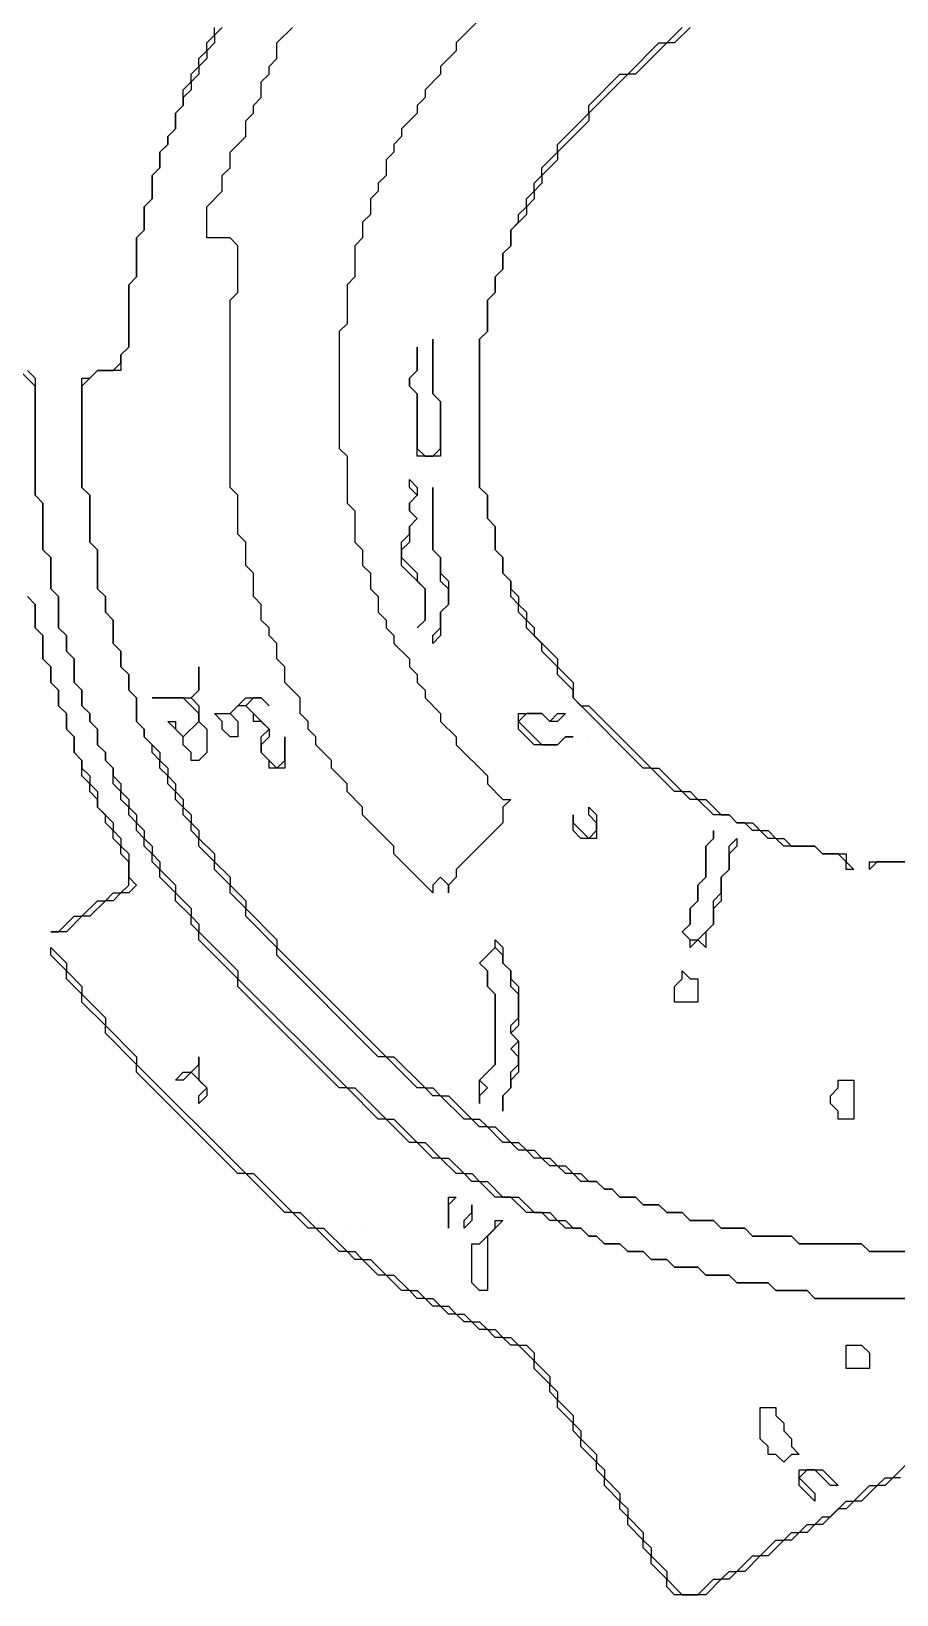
# Model space of a CAD drawing. Header units: metres. Extents: x 7 to 633, y 42 to 416.
# Drawn here: x 392.5 to 503.5, y 42 to 242.5 of the extents above; entities that cross this region are included whole.
import ezdxf

# ---------------------------------------------------------------- set-up
doc = ezdxf.new("R2010")
doc.units = ezdxf.units.M

msp = doc.modelspace()

# ---------------------------------------------------------------- linework, layer by layer
for p, q in [((462, 256), (447, 241)), ((417, 243), (416, 242)), ((416, 242), (416, 243)), ((424, 241), (426, 243)), ((474, 241), (476, 243)), ((477, 243), (475, 241)), ((415, 241), (416, 242)), ((416, 241), (415, 240)), ((415, 240), (415, 241)), ((416, 242), (416, 241)), ((424, 239), (424, 241)), ((447, 241), (447, 240)), ((469, 237), (473, 241)), ((474, 241), (470, 237)), ((473, 241), (474, 241)), ((475, 241), (474, 241)), ((414, 239), (415, 240)), ((415, 239), (414, 238)), ((414, 238), (414, 239)), ((415, 240), (415, 239)), ((423, 238), (424, 239)), ((447, 240), (445, 238)), ((413, 237), (414, 238)), ((414, 237), (413, 236)), ((413, 236), (413, 237)), ((414, 238), (414, 237)), ((422, 236), (423, 237)), ((423, 237), (423, 238)), ((445, 237), (443, 235)), ((445, 238), (445, 237)), ((464, 233), (468, 237)), ((469, 237), (464, 232)), ((468, 237), (469, 237)), ((470, 237), (469, 237)), ((412, 235), (413, 236)), ((413, 235), (412, 234)), ((412, 233), (412, 235)), ((413, 236), (413, 235)), ((422, 234), (422, 236)), ((443, 235), (443, 234)), ((412, 233), (411, 232)), ((411, 232), (412, 233)), ((412, 234), (412, 233)), ((421, 233), (422, 234)), ((421, 232), (421, 233)), ((443, 234), (442, 233)), ((442, 233), (442, 232)), ((464, 232), (464, 233)), ((411, 232), (411, 230)), ((411, 230), (411, 232)), ((420, 231), (421, 232)), ((420, 229), (420, 231)), ((442, 232), (440, 230)), ((460, 228), (464, 232)), ((464, 231), (460, 227)), ((464, 232), (464, 231)), ((411, 230), (410, 229)), ((410, 229), (411, 230)), ((410, 229), (410, 228)), ((410, 228), (410, 229)), ((418, 227), (420, 229)), ((440, 229), (439, 228)), ((440, 230), (440, 229)), ((410, 228), (409, 227)), ((409, 227), (410, 228)), ((409, 227), (409, 225)), ((409, 225), (409, 227)), ((418, 225), (418, 227)), ((439, 227), (438, 226)), ((439, 228), (439, 227)), ((458, 225), (460, 227)), ((460, 227), (460, 228)), ((460, 227), (460, 226)), ((409, 225), (408, 224)), ((408, 224), (409, 225)), ((417, 224), (418, 225)), ((438, 226), (438, 224)), ((460, 226), (458, 224)), ((458, 224), (458, 225)), ((408, 224), (408, 221)), ((408, 221), (408, 224)), ((417, 222), (417, 224)), ((438, 224), (437, 223)), ((437, 223), (437, 222)), ((457, 223), (458, 224)), ((457, 222), (457, 223)), ((458, 223), (457, 222)), ((458, 224), (458, 223)), ((408, 221), (407, 220)), ((407, 220), (408, 221)), ((415, 220), (417, 222)), ((437, 222), (436, 221)), ((436, 221), (436, 219)), ((456, 221), (457, 222)), ((456, 220), (456, 221)), ((457, 221), (456, 220)), ((457, 222), (457, 221)), ((407, 220), (407, 217)), ((407, 217), (407, 220)), ((415, 216), (415, 220)), ((436, 219), (435, 218)), ((456, 219), (454, 217)), ((455, 219), (456, 220)), ((455, 218), (455, 219)), ((456, 220), (456, 219)), ((407, 217), (406, 216)), ((406, 216), (407, 217)), ((435, 218), (435, 216)), ((454, 217), (455, 218)), ((454, 215), (454, 217)), ((454, 217), (454, 215)), ((406, 216), (406, 211)), ((406, 211), (406, 216)), ((418, 216), (415, 216)), ((419, 215), (418, 216)), ((419, 209), (419, 215)), ((435, 216), (434, 215)), ((434, 215), (434, 211)), ((453, 214), (454, 215)), ((454, 215), (453, 214)), ((453, 212), (453, 214)), ((453, 214), (453, 212)), ((406, 211), (405, 210)), ((405, 210), (406, 211)), ((434, 211), (433, 210)), ((452, 211), (453, 212)), ((453, 212), (452, 211)), ((452, 209), (452, 211)), ((452, 211), (452, 209)), ((405, 210), (405, 202)), ((405, 202), (405, 210)), ((418, 208), (419, 209)), ((433, 210), (433, 205)), ((451, 208), (452, 209)), ((452, 209), (451, 208)), ((418, 184), (418, 208)), ((451, 204), (451, 208)), ((451, 208), (451, 204)), ((433, 205), (432, 204)), ((432, 204), (432, 189)), ((444, 196), (444, 203)), ((444, 203), (444, 196)), ((450, 203), (451, 204)), ((451, 204), (450, 203)), ((450, 184), (450, 203)), ((450, 203), (450, 184)), ((405, 202), (404, 201)), ((404, 201), (405, 202)), ((404, 201), (404, 199)), ((404, 200), (404, 201)), ((442, 199), (442, 202)), ((442, 202), (442, 199)), ((393, 197), (391, 199)), ((392, 199), (393, 198)), ((401, 199), (399, 197)), ((400, 198), (401, 199)), ((404, 199), (401, 199)), ((401, 199), (403, 199)), ((403, 199), (404, 200)), ((441, 198), (442, 199)), ((442, 199), (441, 198)), ((393, 198), (393, 183)), ((393, 183), (393, 197)), ((399, 184), (399, 198)), ((399, 198), (400, 198)), ((399, 197), (399, 184)), ((441, 197), (441, 198)), ((441, 198), (441, 197)), ((442, 196), (441, 197)), ((441, 197), (442, 196)), ((442, 188), (442, 196)), ((442, 196), (442, 189)), ((445, 195), (444, 196)), ((444, 196), (445, 195)), ((445, 189), (445, 195)), ((445, 195), (445, 188)), ((432, 189), (433, 188)), ((442, 189), (443, 188)), ((444, 188), (445, 189)), ((433, 188), (433, 182)), ((445, 188), (442, 188)), ((443, 188), (444, 188)), ((441, 184), (441, 185)), ((441, 185), (442, 184)), ((394, 182), (393, 183)), ((393, 183), (394, 182)), ((399, 184), (400, 183)), ((400, 183), (399, 184)), ((400, 183), (400, 177)), ((400, 177), (400, 183)), ((419, 183), (418, 184)), ((419, 178), (419, 183)), ((442, 183), (441, 184)), ((441, 182), (442, 183)), ((442, 183), (441, 182)), ((442, 184), (442, 183)), ((444, 176), (444, 184)), ((444, 184), (444, 176)), ((451, 183), (450, 184)), ((450, 184), (451, 183)), ((451, 180), (451, 183)), ((451, 183), (451, 180)), ((394, 176), (394, 182)), ((394, 182), (394, 176)), ((433, 182), (434, 181)), ((434, 181), (434, 177)), ((441, 181), (441, 182)), ((441, 182), (441, 181)), ((442, 180), (441, 181)), ((441, 181), (442, 180)), ((441, 179), (442, 180)), ((442, 180), (441, 179)), ((441, 178), (441, 179)), ((441, 179), (441, 177)), ((452, 179), (451, 180)), ((451, 180), (452, 179)), ((452, 176), (452, 179)), ((452, 179), (452, 176)), ((400, 177), (401, 176)), ((401, 176), (400, 177)), ((420, 177), (419, 178)), ((420, 174), (420, 177)), ((434, 177), (435, 176)), ((440, 177), (441, 178)), ((440, 174), (440, 177)), ((441, 177), (440, 176)), ((395, 175), (394, 176)), ((394, 176), (395, 175)), ((395, 171), (395, 175)), ((395, 175), (395, 171)), ((401, 176), (401, 171)), ((401, 171), (401, 176)), ((435, 176), (435, 174)), ((440, 176), (440, 175)), ((440, 175), (442, 173)), ((445, 175), (444, 176)), ((444, 176), (445, 175)), ((445, 172), (445, 175)), ((445, 175), (445, 173)), ((453, 175), (452, 176)), ((452, 176), (453, 175)), ((453, 173), (453, 175)), ((453, 175), (453, 173)), ((421, 173), (420, 174)), ((421, 170), (421, 173)), ((435, 174), (436, 173)), ((436, 173), (436, 171)), ((443, 171), (440, 174)), ((442, 173), (442, 172)), ((445, 173), (446, 172)), ((454, 172), (453, 173)), ((453, 173), (454, 172)), ((396, 170), (395, 171)), ((395, 171), (396, 170)), ((401, 171), (402, 170)), ((402, 170), (401, 171)), ((436, 171), (437, 170)), ((442, 172), (443, 171)), ((443, 167), (443, 171)), ((443, 171), (443, 167)), ((446, 171), (445, 172)), ((446, 172), (446, 169)), ((446, 169), (446, 171)), ((454, 170), (454, 172)), ((454, 172), (454, 171)), ((454, 171), (455, 170)), ((392, 170), (393, 169)), ((393, 169), (392, 170)), ((393, 169), (393, 166)), ((393, 166), (393, 169)), ((396, 166), (396, 170)), ((396, 170), (396, 166)), ((402, 170), (402, 168)), ((402, 168), (402, 170)), ((422, 169), (421, 170)), ((422, 167), (422, 169)), ((437, 170), (437, 168)), ((445, 168), (446, 169)), ((446, 169), (445, 168)), ((455, 169), (454, 170)), ((455, 170), (455, 169)), ((455, 168), (455, 169)), ((455, 169), (456, 168)), ((402, 168), (403, 167)), ((403, 167), (402, 168)), ((403, 167), (403, 164)), ((403, 164), (403, 167)), ((423, 166), (422, 167)), ((437, 168), (438, 167)), ((438, 167), (438, 166)), ((442, 166), (443, 167)), ((443, 167), (442, 166)), ((445, 166), (445, 168)), ((445, 168), (445, 165)), ((456, 167), (455, 168)), ((456, 168), (456, 167)), ((456, 166), (456, 167)), ((456, 167), (457, 166)), ((393, 166), (394, 165)), ((394, 165), (393, 166)), ((394, 165), (394, 162)), ((394, 162), (394, 165)), ((397, 165), (396, 166)), ((396, 166), (397, 165)), ((397, 163), (397, 165)), ((397, 165), (397, 163)), ((423, 165), (423, 166)), ((424, 164), (423, 165)), ((438, 166), (439, 165)), ((439, 165), (439, 164)), ((444, 165), (445, 166)), ((444, 164), (444, 165)), ((445, 165), (444, 164)), ((458, 164), (456, 166)), ((457, 166), (457, 165)), ((457, 165), (460, 162)), ((398, 162), (397, 163)), ((397, 163), (398, 162)), ((403, 164), (404, 163)), ((404, 163), (403, 164)), ((404, 163), (404, 161)), ((404, 161), (404, 163)), ((424, 162), (424, 164)), ((439, 164), (441, 162)), ((458, 163), (458, 164)), ((460, 161), (458, 163)), ((394, 162), (395, 161)), ((395, 161), (394, 162)), ((395, 161), (395, 159)), ((395, 159), (395, 161)), ((398, 159), (398, 162)), ((398, 162), (398, 159)), ((404, 161), (405, 160)), ((405, 160), (404, 161)), ((414, 158), (414, 161)), ((414, 161), (414, 158)), ((425, 161), (424, 162)), ((425, 159), (425, 161)), ((441, 162), (441, 161)), ((441, 161), (442, 160)), ((460, 162), (460, 161)), ((460, 160), (460, 161)), ((460, 161), (462, 159)), ((395, 159), (396, 158)), ((396, 158), (395, 159)), ((399, 158), (398, 159)), ((398, 159), (399, 158)), ((405, 160), (405, 158)), ((405, 158), (405, 160)), ((427, 157), (425, 159)), ((442, 160), (442, 159)), ((442, 159), (443, 158)), ((462, 158), (460, 160)), ((462, 159), (462, 157)), ((396, 158), (396, 156)), ((396, 156), (396, 158)), ((399, 156), (399, 158)), ((399, 158), (399, 156)), ((405, 158), (406, 157)), ((406, 157), (405, 158)), ((406, 157), (406, 154)), ((406, 154), (406, 157)), ((412, 157), (408, 157)), ((408, 157), (413, 157)), ((414, 155), (412, 157)), ((413, 157), (414, 158)), ((414, 158), (413, 157)), ((413, 157), (414, 156)), ((418, 155), (420, 157)), ((420, 157), (422, 157)), ((421, 157), (420, 156)), ((422, 157), (421, 157)), ((422, 157), (423, 156)), ((423, 156), (422, 157)), ((427, 155), (427, 157)), ((443, 158), (443, 157)), ((443, 157), (445, 155)), ((462, 157), (462, 158)), ((471, 148), (462, 157)), ((462, 157), (463, 156)), ((396, 156), (397, 155)), ((397, 155), (396, 156)), ((397, 155), (397, 153)), ((397, 153), (397, 155)), ((400, 155), (399, 156)), ((399, 156), (400, 155)), ((400, 154), (400, 155)), ((400, 155), (400, 154)), ((414, 156), (414, 154)), ((414, 154), (414, 155)), ((417, 154), (416, 155)), ((416, 155), (418, 155)), ((419, 156), (418, 155)), ((418, 155), (419, 154)), ((420, 156), (419, 156)), ((421, 155), (420, 156)), ((420, 156), (423, 153)), ((421, 154), (421, 155)), ((428, 154), (427, 155)), ((445, 155), (445, 154)), ((455, 153), (455, 155)), ((455, 155), (458, 155)), ((456, 155), (455, 154)), ((458, 155), (456, 155)), ((458, 155), (459, 154)), ((459, 154), (458, 155)), ((459, 154), (460, 155)), ((460, 155), (461, 155)), ((461, 155), (460, 154)), ((463, 156), (464, 156)), ((464, 156), (472, 148)), ((397, 153), (398, 152)), ((398, 152), (397, 153)), ((401, 153), (400, 154)), ((400, 154), (401, 153)), ((401, 151), (401, 153)), ((401, 153), (401, 151)), ((406, 154), (407, 153)), ((407, 153), (406, 154)), ((407, 153), (407, 152)), ((407, 152), (407, 153)), ((412, 152), (410, 154)), ((410, 154), (411, 154)), ((411, 154), (411, 153)), ((411, 153), (412, 152)), ((412, 152), (414, 154)), ((414, 154), (415, 153)), ((415, 153), (415, 150)), ((417, 153), (417, 154)), ((418, 152), (417, 153)), ((419, 154), (419, 152)), ((422, 154), (421, 154)), ((423, 153), (422, 154)), ((422, 152), (423, 153)), ((423, 153), (423, 152)), ((428, 153), (428, 154)), ((429, 152), (428, 153)), ((445, 154), (447, 152)), ((455, 154), (458, 151)), ((457, 151), (455, 153)), ((460, 154), (459, 154)), ((398, 152), (398, 150)), ((398, 150), (398, 152)), ((402, 150), (401, 151)), ((401, 151), (402, 150)), ((407, 152), (409, 150)), ((408, 151), (407, 152)), ((408, 150), (408, 151)), ((412, 151), (412, 152)), ((413, 150), (412, 151)), ((419, 152), (418, 152)), ((422, 150), (422, 152)), ((423, 152), (422, 151)), ((422, 151), (422, 150)), ((425, 149), (425, 152)), ((425, 152), (425, 148)), ((429, 151), (429, 152)), ((431, 149), (429, 151)), ((447, 152), (447, 151)), ((447, 151), (451, 147)), ((460, 151), (457, 151)), ((458, 151), (460, 151)), ((460, 151), (461, 152)), ((461, 152), (460, 151)), ((461, 152), (462, 152)), ((462, 152), (461, 152)), ((464, 152), (464, 152)), ((398, 150), (399, 149)), ((399, 149), (398, 150)), ((399, 149), (399, 148)), ((399, 147), (399, 149)), ((402, 149), (402, 150)), ((402, 150), (402, 149)), ((403, 148), (402, 149)), ((402, 149), (403, 148)), ((409, 149), (408, 150)), ((409, 150), (409, 149)), ((409, 149), (410, 148)), ((409, 148), (409, 149)), ((413, 149), (413, 150)), ((414, 149), (413, 149)), ((415, 150), (414, 149)), ((423, 149), (422, 150)), ((422, 150), (424, 148)), ((423, 148), (423, 149)), ((424, 148), (425, 149)), ((431, 148), (431, 149)), ((399, 148), (400, 147)), ((400, 146), (399, 147)), ((400, 147), (400, 146)), ((403, 146), (403, 148)), ((403, 148), (403, 147)), ((403, 147), (404, 146)), ((410, 147), (409, 148)), ((410, 148), (410, 147)), ((410, 147), (411, 146)), ((410, 146), (410, 147)), ((425, 148), (423, 148)), ((433, 146), (431, 148)), ((451, 147), (451, 146)), ((472, 148), (471, 148)), ((475, 145), (472, 148)), ((472, 148), (473, 148)), ((473, 148), (476, 145)), ((400, 146), (401, 145)), ((400, 145), (400, 146)), ((401, 144), (400, 145)), ((401, 145), (401, 143)), ((404, 145), (403, 146)), ((404, 146), (404, 145)), ((404, 144), (404, 145)), ((404, 145), (405, 144)), ((411, 145), (410, 146)), ((411, 146), (411, 145)), ((411, 145), (412, 144)), ((411, 144), (411, 145)), ((433, 145), (433, 146)), ((435, 143), (433, 145)), ((451, 146), (453, 144)), ((476, 145), (475, 145)), ((477, 144), (476, 145)), ((476, 145), (477, 145)), ((477, 145), (478, 144)), ((401, 143), (401, 144)), ((401, 143), (403, 141)), ((402, 142), (401, 143)), ((405, 143), (404, 144)), ((405, 144), (405, 143)), ((405, 142), (405, 143)), ((405, 143), (406, 142)), ((412, 143), (411, 144)), ((412, 144), (412, 143)), ((412, 143), (413, 142)), ((412, 142), (412, 143)), ((435, 142), (435, 143)), ((453, 144), (454, 144)), ((454, 144), (453, 143)), ((453, 143), (453, 141)), ((464, 142), (464, 143)), ((464, 143), (465, 142)), ((478, 144), (477, 144)), ((480, 142), (478, 144)), ((478, 144), (479, 144)), ((479, 144), (481, 142)), ((402, 141), (402, 142)), ((403, 140), (402, 141)), ((403, 141), (403, 140)), ((406, 141), (405, 142)), ((406, 142), (406, 141)), ((406, 140), (406, 141)), ((406, 141), (407, 140)), ((413, 141), (412, 142)), ((413, 142), (413, 141)), ((413, 141), (414, 140)), ((413, 140), (413, 141)), ((439, 138), (435, 142)), ((453, 141), (447, 135)), ((462, 140), (462, 142)), ((462, 142), (462, 141)), ((462, 141), (464, 139)), ((465, 141), (464, 142)), ((465, 142), (465, 139)), ((465, 140), (465, 141)), ((482, 142), (480, 142)), ((481, 142), (482, 142)), ((483, 141), (482, 142)), ((482, 142), (483, 141)), ((484, 141), (483, 141)), ((483, 141), (485, 141)), ((485, 140), (484, 141)), ((485, 141), (486, 140)), ((403, 140), (404, 139)), ((403, 139), (403, 140)), ((404, 138), (403, 139)), ((404, 139), (404, 138)), ((407, 139), (406, 140)), ((407, 140), (407, 139)), ((407, 138), (407, 139)), ((407, 139), (408, 138)), ((414, 139), (413, 140)), ((414, 140), (414, 139)), ((414, 139), (416, 137)), ((414, 138), (414, 139)), ((463, 139), (462, 140)), ((465, 139), (463, 139)), ((464, 139), (465, 140)), ((479, 138), (480, 139)), ((480, 139), (479, 138)), ((480, 139), (480, 140)), ((480, 140), (480, 139)), ((482, 138), (483, 139)), ((483, 139), (483, 138)), ((486, 140), (485, 140)), ((487, 139), (486, 140)), ((486, 140), (487, 140)), ((487, 140), (488, 139)), ((488, 139), (487, 139)), ((489, 138), (488, 139)), ((488, 139), (489, 139)), ((489, 139), (490, 138)), ((404, 138), (405, 137)), ((404, 137), (404, 138)), ((405, 136), (404, 137)), ((405, 137), (405, 134)), ((408, 137), (407, 138)), ((408, 138), (408, 137)), ((408, 136), (408, 137)), ((408, 137), (409, 136)), ((416, 136), (414, 138)), ((416, 137), (416, 136)), ((439, 137), (439, 138)), ((444, 132), (439, 137)), ((479, 134), (479, 138)), ((479, 138), (479, 134)), ((482, 135), (482, 138)), ((483, 138), (482, 137)), ((482, 137), (482, 135)), ((493, 138), (489, 138)), ((490, 138), (493, 138)), ((494, 137), (493, 138)), ((493, 138), (494, 137)), ((496, 137), (494, 137)), ((494, 137), (497, 137)), ((497, 136), (496, 137)), ((497, 137), (497, 136)), ((405, 133), (405, 136)), ((409, 135), (408, 136)), ((409, 136), (409, 135)), ((409, 134), (409, 135)), ((409, 135), (411, 133)), ((416, 136), (418, 134)), ((416, 135), (416, 136)), ((418, 133), (416, 135)), ((447, 135), (447, 134)), ((481, 134), (482, 135)), ((482, 135), (481, 134)), ((497, 135), (497, 136)), ((497, 136), (498, 135)), ((498, 135), (497, 135)), ((501, 136), (500, 135)), ((500, 135), (500, 136)), ((500, 136), (516, 136)), ((516, 136), (501, 136)), ((404, 132), (405, 133)), ((405, 134), (406, 133)), ((406, 133), (405, 132)), ((411, 132), (409, 134)), ((411, 133), (411, 132)), ((418, 134), (418, 133)), ((418, 133), (420, 131)), ((418, 132), (418, 133)), ((445, 134), (444, 133)), ((444, 133), (444, 132)), ((446, 133), (445, 134)), ((447, 134), (446, 133)), ((446, 133), (446, 132)), ((446, 132), (446, 133)), ((478, 133), (479, 134)), ((479, 134), (478, 133)), ((478, 131), (478, 133)), ((478, 133), (478, 131)), ((481, 132), (481, 134)), ((481, 134), (481, 131)), ((399, 129), (401, 131)), ((402, 131), (400, 129)), ((401, 131), (402, 131)), ((402, 131), (403, 132)), ((403, 131), (402, 131)), ((404, 132), (403, 131)), ((403, 132), (404, 132)), ((405, 132), (404, 132)), ((411, 131), (411, 132)), ((411, 132), (413, 130)), ((413, 129), (411, 131)), ((420, 130), (418, 132)), ((420, 131), (420, 130)), ((477, 130), (478, 131)), ((478, 131), (477, 130)), ((480, 131), (481, 132)), ((480, 128), (480, 131)), ((481, 131), (480, 130)), ((396, 127), (398, 129)), ((399, 129), (397, 127)), ((398, 129), (399, 129)), ((400, 129), (399, 129)), ((413, 130), (413, 129)), ((413, 128), (413, 129)), ((413, 129), (414, 128)), ((420, 130), (424, 126)), ((420, 129), (420, 130)), ((424, 125), (420, 129)), ((477, 128), (477, 130)), ((477, 130), (477, 128)), ((480, 130), (480, 128)), ((397, 127), (395, 127)), ((395, 127), (396, 127)), ((414, 127), (413, 128)), ((414, 128), (414, 127)), ((414, 126), (414, 127)), ((414, 127), (419, 122)), ((476, 127), (477, 128)), ((477, 128), (476, 127)), ((477, 126), (476, 127)), ((476, 127), (477, 126)), ((478, 126), (480, 128)), ((480, 128), (479, 127)), ((479, 127), (479, 125)), ((395, 124), (395, 125)), ((395, 125), (397, 123)), ((419, 121), (414, 126)), ((424, 126), (424, 125)), ((424, 125), (438, 111)), ((424, 124), (424, 125)), ((452, 125), (450, 123)), ((450, 123), (452, 125)), ((452, 125), (452, 126)), ((452, 126), (453, 125)), ((453, 124), (452, 125)), ((453, 125), (453, 123)), ((477, 125), (477, 126)), ((477, 126), (478, 126)), ((478, 126), (477, 125)), ((479, 125), (478, 126)), ((397, 122), (395, 124)), ((397, 123), (397, 122)), ((437, 111), (424, 124)), ((450, 123), (451, 122)), ((451, 122), (450, 123)), ((453, 123), (453, 124)), ((454, 122), (453, 123)), ((453, 123), (454, 122)), ((397, 121), (397, 122)), ((397, 122), (399, 120)), ((399, 119), (397, 121)), ((419, 122), (419, 121)), ((419, 120), (419, 121)), ((419, 121), (433, 107)), ((451, 122), (451, 120)), ((451, 120), (451, 122)), ((454, 120), (454, 122)), ((454, 122), (454, 121)), ((454, 121), (455, 120)), ((475, 120), (476, 121)), ((476, 121), (476, 122)), ((476, 122), (477, 121)), ((477, 121), (478, 121)), ((478, 121), (478, 118)), ((399, 120), (399, 119)), ((399, 118), (399, 119)), ((399, 119), (402, 116)), ((432, 107), (419, 120)), ((451, 120), (452, 119)), ((452, 119), (451, 120)), ((452, 119), (452, 110)), ((452, 110), (452, 119)), ((455, 119), (454, 120)), ((455, 120), (455, 115)), ((455, 116), (455, 119)), ((475, 118), (475, 120)), ((402, 115), (399, 118)), ((478, 118), (475, 118)), ((402, 116), (402, 115)), ((402, 114), (402, 115)), ((402, 115), (406, 111)), ((454, 115), (455, 116)), ((454, 114), (454, 115)), ((455, 115), (454, 114)), ((406, 110), (402, 114)), ((455, 113), (454, 114)), ((454, 114), (455, 113)), ((454, 112), (455, 113)), ((455, 113), (455, 109)), ((406, 111), (406, 110)), ((414, 110), (414, 111)), ((414, 111), (414, 108)), ((438, 111), (437, 111)), ((438, 111), (439, 111)), ((442, 107), (438, 111)), ((439, 111), (443, 107)), ((455, 111), (454, 112)), ((455, 110), (455, 111)), ((406, 109), (406, 110)), ((406, 110), (420, 96)), ((419, 96), (406, 109)), ((411, 108), (412, 109)), ((413, 109), (412, 108)), ((412, 109), (413, 109)), ((413, 109), (414, 110)), ((415, 107), (413, 109)), ((452, 110), (450, 108)), ((450, 108), (452, 110)), ((454, 109), (455, 110)), ((454, 107), (454, 109)), ((455, 109), (454, 108)), ((412, 108), (411, 108)), ((414, 108), (415, 107)), ((414, 106), (415, 107)), ((415, 107), (415, 106)), ((433, 107), (432, 107)), ((437, 103), (433, 107)), ((433, 107), (434, 107)), ((434, 107), (438, 103)), ((443, 107), (442, 107)), ((443, 107), (444, 107)), ((444, 106), (443, 107)), ((444, 107), (445, 106)), ((450, 108), (451, 107)), ((450, 105), (450, 108)), ((451, 107), (450, 106)), ((453, 106), (454, 107)), ((454, 107), (453, 106)), ((454, 108), (454, 107)), ((495, 106), (496, 107)), ((496, 107), (496, 108)), ((496, 108), (498, 108)), ((498, 108), (498, 103)), ((414, 105), (414, 106)), ((415, 106), (414, 105)), ((445, 106), (444, 106)), ((445, 106), (446, 106)), ((448, 103), (445, 106)), ((446, 106), (449, 103)), ((450, 106), (450, 105)), ((453, 104), (453, 106)), ((453, 106), (453, 104)), ((495, 105), (495, 106)), ((496, 104), (495, 105)), ((438, 103), (437, 103)), ((441, 100), (438, 103)), ((438, 103), (439, 103)), ((439, 103), (442, 100)), ((449, 103), (448, 103)), ((449, 103), (450, 103)), ((450, 102), (449, 103)), ((450, 103), (451, 102)), ((496, 103), (496, 104)), ((498, 103), (496, 103)), ((451, 102), (450, 102)), ((451, 102), (452, 102)), ((453, 100), (451, 102)), ((452, 102), (454, 100)), ((442, 100), (441, 100)), ((444, 98), (442, 100)), ((442, 100), (443, 100)), ((443, 100), (445, 98)), ((454, 100), (453, 100)), ((454, 100), (455, 100)), ((455, 99), (454, 100)), ((455, 100), (456, 99)), ((456, 99), (455, 99)), ((456, 99), (457, 99)), ((457, 98), (456, 99)), ((457, 99), (458, 98)), ((445, 98), (444, 98)), ((447, 96), (445, 98)), ((445, 98), (446, 98)), ((446, 98), (448, 96)), ((458, 98), (457, 98)), ((458, 98), (459, 98)), ((459, 97), (458, 98)), ((459, 98), (460, 97)), ((460, 97), (459, 97)), ((460, 97), (461, 97)), ((461, 96), (460, 97)), ((461, 97), (462, 96)), ((420, 96), (419, 96)), ((425, 91), (420, 96)), ((420, 96), (421, 96)), ((421, 96), (426, 91)), ((448, 96), (447, 96)), ((449, 95), (448, 96)), ((448, 96), (449, 96)), ((449, 96), (450, 95)), ((450, 95), (449, 95)), ((452, 93), (450, 95)), ((450, 95), (451, 95)), ((451, 95), (453, 93)), ((462, 96), (461, 96)), ((462, 96), (463, 96)), ((463, 95), (462, 96)), ((463, 96), (464, 95)), ((465, 95), (463, 95)), ((464, 95), (465, 95)), ((465, 95), (466, 94)), ((466, 94), (465, 95)), ((446, 89), (446, 93)), ((446, 93), (447, 93)), ((447, 93), (446, 92)), ((454, 93), (452, 93)), ((453, 93), (455, 93)), ((456, 91), (454, 93)), ((455, 93), (457, 91)), ((466, 94), (467, 94)), ((467, 94), (466, 94)), ((467, 94), (468, 93)), ((468, 93), (467, 94)), ((468, 93), (470, 93)), ((470, 93), (468, 93)), ((470, 93), (471, 92)), ((471, 92), (470, 93)), ((426, 91), (425, 91)), ((428, 89), (426, 91)), ((426, 91), (427, 91)), ((427, 91), (429, 89)), ((446, 92), (446, 89)), ((448, 90), (449, 91)), ((449, 91), (449, 92)), ((449, 92), (449, 90)), ((458, 91), (456, 91)), ((457, 91), (459, 91)), ((459, 90), (458, 91)), ((459, 91), (460, 90)), ((471, 92), (473, 92)), ((473, 92), (471, 92)), ((473, 92), (474, 91)), ((474, 91), (473, 92)), ((474, 91), (476, 91)), ((476, 91), (474, 91)), ((476, 91), (477, 90)), ((477, 90), (476, 91)), ((429, 89), (428, 89)), ((432, 86), (429, 89)), ((429, 89), (430, 89)), ((430, 89), (433, 86)), ((433, 89), (433, 89)), ((435, 89), (435, 89)), ((448, 89), (448, 90)), ((449, 90), (448, 89)), ((450, 87), (452, 89)), ((453, 90), (451, 88)), ((452, 89), (452, 90)), ((452, 90), (453, 90)), ((460, 90), (459, 90)), ((461, 89), (460, 90)), ((460, 90), (461, 90)), ((461, 90), (462, 89)), ((463, 89), (461, 89)), ((462, 89), (463, 89)), ((464, 88), (463, 89)), ((463, 89), (464, 88)), ((477, 90), (480, 90)), ((480, 90), (477, 90)), ((480, 90), (481, 89)), ((481, 89), (480, 90)), ((481, 89), (484, 89)), ((484, 89), (481, 89)), ((484, 89), (485, 88)), ((485, 88), (484, 89)), ((449, 82), (449, 87)), ((449, 87), (450, 87)), ((451, 88), (451, 81)), ((465, 88), (464, 88)), ((464, 88), (465, 88)), ((466, 87), (465, 88)), ((465, 88), (466, 87)), ((468, 87), (466, 87)), ((466, 87), (468, 87)), ((469, 86), (468, 87)), ((468, 87), (469, 86)), ((485, 88), (490, 88)), ((490, 88), (485, 88)), ((490, 88), (491, 87)), ((491, 87), (490, 88)), ((491, 87), (499, 87)), ((499, 87), (491, 87)), ((499, 87), (500, 86)), ((500, 86), (499, 87)), ((433, 86), (432, 86)), ((434, 85), (433, 86)), ((433, 86), (434, 86)), ((434, 86), (435, 85)), ((435, 85), (434, 85)), ((437, 83), (435, 85)), ((435, 85), (436, 85)), ((436, 85), (438, 83)), ((471, 86), (469, 86)), ((469, 86), (471, 86)), ((472, 85), (471, 86)), ((471, 86), (472, 85)), ((474, 85), (472, 85)), ((472, 85), (474, 85)), ((475, 84), (474, 85)), ((474, 85), (475, 84)), ((500, 86), (514, 86)), ((514, 86), (500, 86)), ((438, 83), (437, 83)), ((440, 81), (438, 83)), ((438, 83), (439, 83)), ((439, 83), (441, 81)), ((478, 84), (475, 84)), ((475, 84), (478, 84)), ((479, 83), (478, 84)), ((478, 84), (479, 83)), ((482, 83), (479, 83)), ((479, 83), (482, 83)), ((483, 82), (482, 83)), ((482, 83), (483, 82)), ((441, 81), (440, 81)), ((442, 80), (441, 81)), ((441, 81), (442, 81)), ((442, 81), (443, 80)), ((450, 81), (449, 82)), ((451, 81), (450, 81)), ((487, 82), (483, 82)), ((483, 82), (487, 82)), ((488, 81), (487, 82)), ((487, 82), (488, 81)), ((492, 81), (488, 81)), ((488, 81), (492, 81)), ((493, 80), (492, 81)), ((492, 81), (493, 80)), ((443, 80), (442, 80)), ((444, 79), (443, 80)), ((443, 80), (444, 80)), ((444, 80), (445, 79)), ((445, 79), (444, 79)), ((446, 78), (445, 79)), ((445, 79), (446, 79)), ((446, 79), (447, 78)), ((518, 80), (493, 80)), ((493, 80), (518, 80)), ((447, 78), (446, 78)), ((448, 77), (447, 78)), ((447, 78), (448, 78)), ((448, 78), (449, 77)), ((449, 77), (448, 77)), ((450, 76), (449, 77)), ((449, 77), (450, 77)), ((450, 77), (451, 76)), ((451, 76), (450, 76)), ((452, 75), (451, 76)), ((451, 76), (452, 76)), ((452, 76), (453, 75)), ((453, 75), (452, 75)), ((454, 74), (453, 75)), ((453, 75), (454, 75)), ((454, 75), (455, 74)), ((455, 74), (454, 74)), ((457, 72), (455, 74)), ((455, 74), (456, 74)), ((456, 74), (457, 73)), ((457, 73), (457, 72)), ((497, 71), (497, 74)), ((497, 74), (499, 74)), ((499, 74), (500, 73)), ((500, 73), (500, 71)), ((457, 71), (457, 72)), ((457, 72), (459, 70)), ((459, 69), (457, 71)), ((500, 71), (497, 71)), ((459, 70), (459, 69)), ((459, 68), (459, 69)), ((459, 69), (460, 68)), ((460, 67), (459, 68)), ((460, 68), (460, 67)), ((460, 66), (460, 67)), ((460, 67), (462, 65)), ((462, 64), (460, 66)), ((462, 65), (462, 64)), ((486, 62), (486, 66)), ((486, 66), (488, 66)), ((488, 66), (488, 65)), ((488, 65), (489, 64)), ((462, 63), (462, 64)), ((462, 64), (463, 63)), ((463, 62), (462, 63)), ((463, 63), (463, 62)), ((489, 64), (489, 63)), ((489, 63), (490, 62)), ((463, 61), (463, 62)), ((463, 62), (465, 60)), ((465, 59), (463, 61)), ((487, 61), (486, 62)), ((487, 60), (487, 61)), ((490, 62), (490, 61)), ((490, 61), (491, 60)), ((465, 60), (465, 59)), ((465, 58), (465, 59)), ((465, 59), (466, 58)), ((488, 60), (487, 60)), ((489, 59), (488, 60)), ((490, 60), (489, 59)), ((491, 60), (490, 60)), ((503, 57), (505, 59)), ((466, 57), (465, 58)), ((466, 58), (466, 57)), ((466, 56), (466, 57)), ((466, 57), (468, 55)), ((491, 56), (491, 58)), ((491, 58), (494, 58)), ((492, 58), (491, 57)), ((491, 57), (493, 55)), ((493, 58), (492, 58)), ((495, 56), (493, 58)), ((494, 58), (496, 56)), ((501, 56), (502, 57)), ((502, 57), (503, 57)), ((503, 57), (502, 56)), ((504, 57), (503, 57)), ((468, 54), (466, 56)), ((468, 55), (468, 54)), ((493, 54), (491, 56)), ((493, 55), (493, 54)), ((496, 56), (495, 56)), ((498, 54), (500, 56)), ((501, 56), (499, 54)), ((500, 56), (501, 56)), ((502, 56), (501, 56)), ((468, 53), (468, 54)), ((468, 54), (469, 53)), ((469, 52), (468, 53)), ((469, 53), (469, 52)), ((496, 53), (494, 51)), ((495, 52), (497, 54)), ((497, 53), (496, 53)), ((497, 54), (498, 54)), ((498, 54), (497, 53)), ((499, 54), (498, 54)), ((469, 51), (469, 52)), ((469, 52), (471, 50)), ((471, 49), (469, 51)), ((491, 50), (492, 51)), ((492, 51), (493, 51)), ((493, 51), (492, 50)), ((493, 51), (494, 52)), ((494, 51), (493, 51)), ((494, 52), (495, 52)), ((471, 50), (471, 49)), ((471, 48), (471, 49)), ((471, 49), (472, 48)), ((486, 47), (488, 49)), ((489, 49), (487, 47)), ((488, 49), (489, 49)), ((489, 49), (490, 50)), ((490, 49), (489, 49)), ((490, 50), (491, 50)), ((491, 50), (490, 49)), ((492, 50), (491, 50)), ((472, 47), (471, 48)), ((472, 48), (472, 47)), ((472, 46), (472, 47)), ((472, 47), (474, 45)), ((483, 45), (485, 47)), ((486, 47), (484, 45)), ((485, 47), (486, 47)), ((487, 47), (486, 47)), ((474, 44), (472, 46)), ((474, 45), (474, 44)), ((481, 44), (482, 45)), ((482, 45), (483, 45)), ((483, 45), (482, 44)), ((484, 45), (483, 45)), ((474, 43), (474, 44)), ((474, 44), (476, 42)), ((475, 42), (474, 43)), ((478, 42), (480, 44)), ((481, 44), (479, 42)), ((480, 44), (481, 44)), ((482, 44), (481, 44)), ((479, 42), (475, 42)), ((476, 42), (478, 42))]:
    msp.add_line(p, q)

doc.saveas('drawing.dxf')
